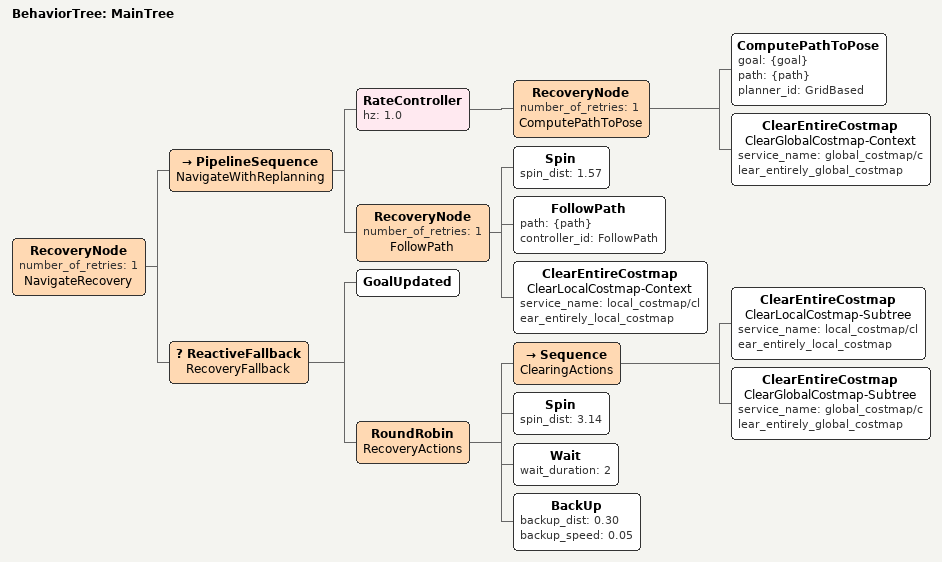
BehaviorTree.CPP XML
<root main_tree_to_execute="MainTree">
  <BehaviorTree ID="MainTree">
    <RecoveryNode number_of_retries="1" name="NavigateRecovery">
      <PipelineSequence name="NavigateWithReplanning">
        <RateController hz="1.0">
          <RecoveryNode number_of_retries="1" name="ComputePathToPose">

            <ComputePathToPose goal="{goal}" path="{path}" planner_id="GridBased"/>
            <ClearEntireCostmap name="ClearGlobalCostmap-Context" service_name="global_costmap/clear_entirely_global_costmap"/>
          </RecoveryNode>
        </RateController>
        <RecoveryNode number_of_retries="1" name="FollowPath">
          <Spin spin_dist="1.57"/>
          <FollowPath path="{path}" controller_id="FollowPath"/>
          <ClearEntireCostmap name="ClearLocalCostmap-Context" service_name="local_costmap/clear_entirely_local_costmap"/>
        </RecoveryNode>
      </PipelineSequence>
      <ReactiveFallback name="RecoveryFallback">
        <GoalUpdated/>
        <RoundRobin name="RecoveryActions">
          <Sequence name="ClearingActions">
            <ClearEntireCostmap name="ClearLocalCostmap-Subtree" service_name="local_costmap/clear_entirely_local_costmap"/>
            <ClearEntireCostmap name="ClearGlobalCostmap-Subtree" service_name="global_costmap/clear_entirely_global_costmap"/>
          </Sequence>
          <Spin spin_dist="3.14"/>
          <Wait wait_duration="2"/>
          <BackUp backup_dist="0.30" backup_speed="0.05"/>
        </RoundRobin>
      </ReactiveFallback>
    </RecoveryNode>
  </BehaviorTree>
</root>
